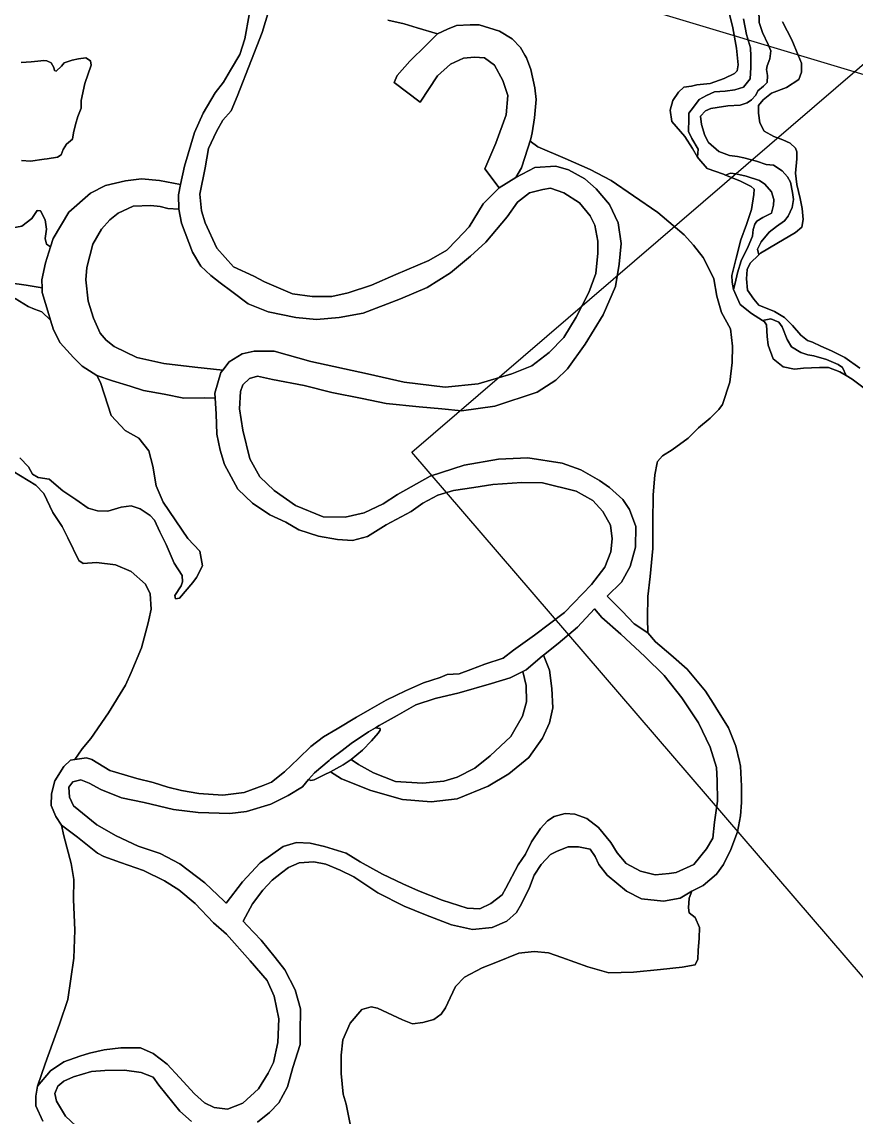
# Model space of a CAD drawing. Header units: inches. Extents: x 288635 to 1232953, y 676945 to 1655780.
# Drawn here: x 380027 to 402985, y 846013 to 876152 of the extents above; entities that cross this region are included whole.
import ezdxf

# ---------------------------------------------------------------- set-up
doc = ezdxf.new("R2010")
doc.units = ezdxf.units.IN
doc.header["$MEASUREMENT"] = 0
doc.layers.add('Images', color=7, linetype='Continuous')
picture_1 = doc.add_image_def('image13.jpg', size_in_pixel=(2536, 3725))
picture_2 = doc.add_image_def('image14.jpg', size_in_pixel=(2572, 3729))

msp = doc.modelspace()

# ---------------------------------------------------------------- linework, layer by layer
at = {"color": 1}
for points in [[(386821.3692, 876466.9602), (386643.5688, 875857.3589), (386348.9282, 875110.5975), (385947.6074, 874094.5954), (385785.0471, 873708.5147), (385561.5267, 873449.4341), (385383.7263, 873139.5535), (385160.2059, 872667.1126), (385068.7657, 872138.7915), (384921.4454, 871412.3501), (384972.2455, 870950.0691), (385073.8457, 870619.8685), (385393.8863, 869928.9871), (385851.0872, 869415.9061), (386409.8884, 869151.7455), (386704.5289, 868994.2652), (387476.6905, 868669.1446), (388015.1716, 868592.9444), (388553.6526, 868592.9444), (389010.8536, 868694.5446), (389650.9348, 868907.9051), (390321.4962, 869202.5456), (391230.818, 869583.5464), (391718.499, 869868.027), (391997.8995, 870157.5875), (392333.1802, 870513.1883), (392719.261, 871148.1895), (393166.3019, 871585.0704), (393623.5028, 871869.551), (394141.6638, 872148.9515), (394720.785, 872179.4316), (395066.2257, 872077.8314), (395523.4266, 871833.9909), (395833.3072, 871554.5903), (396199.0679, 871127.8695), (396432.7484, 870619.8685), (396519.1086, 870050.9073), (396468.3085, 869481.9462), (396361.6283, 868872.345), (396026.3476, 868095.1034), (395528.5066, 867287.3818), (395040.8256, 866606.6604), (394720.785, 866296.7798), (394207.7039, 865966.5792), (393044.3816, 865575.4184), (392129.9798, 865448.4181), (391581.3387, 865499.2182), (390961.5775, 865555.0983), (390052.2556, 865651.6185), (389391.8543, 865783.6988), (388558.7327, 865956.4191), (387791.6511, 866144.3795), (386928.0494, 866312.0199), (386511.4886, 866398.38), (386287.9681, 866342.4999), (386110.1678, 866164.6996), (386044.1276, 865981.8192), (386018.7276, 865504.2982), (386105.0877, 864915.0171), (386303.2081, 864127.6155), (386572.4487, 863629.7745), (386968.6895, 863258.9338), (387557.9707, 862842.3729), (388319.9722, 862532.4923), (388924.4934, 862522.3323), (389447.7344, 862639.1725), (389970.9755, 862888.093), (390362.1363, 863142.0935), (391266.3781, 863650.0945), (392196.0199, 863954.8951), (393140.9018, 864117.4555), (393948.6234, 864153.0155), (394893.5053, 864005.6952), (395411.6664, 863827.8949), (395919.6674, 863528.1743), (396199.0679, 863335.1339), (396569.9087, 863004.9332), (396752.789, 862730.6127), (396925.5094, 862268.3318), (396915.3494, 861699.3706), (396762.9491, 861165.9696), (396529.2686, 860734.1687), (396132.5969, 860351.4153), (396544.495, 859935.1609), (396874.6957, 859589.7202), (397249.493, 859342.4655), (397462.8534, 859093.545), (397889.5743, 858732.8642), (398336.6151, 858341.7034), (398839.5362, 857732.1022), (399047.8166, 857406.9816), (399124.2257, 857284.1812), (399474.5374, 856721.1802), (399677.7378, 856218.2592), (399771.8093, 855798.8575), (399799.6581, 855674.6981), (399835.2181, 855120.977), (399835.2181, 854673.9361), (399804.7381, 854308.1754), (399718.3779, 853866.2145), (399535.4975, 853373.4535), (399337.3771, 852967.0527), (399139.2568, 852697.8122), (398773.496, 852387.9315), (398463.6154, 852230.4512), (398142.3699, 852037.6501), (397680.089, 851951.2899), (397080.6478, 852022.41), (396664.0869, 852230.6905), (396135.7659, 852672.6513), (395907.1654, 852962.2119), (395805.5652, 853185.7324), (395663.3249, 853383.8528), (395348.3643, 853454.9729), (395063.8837, 853449.8929), (394754.0031, 853333.0527), (394571.1227, 853236.5325), (394322.2022, 852967.2919), (394129.1619, 852667.5713), (393997.0816, 852332.2907), (393778.6411, 851880.1698), (393636.4009, 851641.4093), (393377.3203, 851402.6488), (392970.9195, 851229.9285), (392432.4385, 851174.0483), (391853.3173, 851306.1286), (391131.9559, 851580.4492), (390547.7547, 851819.2096), (389821.3132, 852184.9704), (389160.9119, 852621.8512), (388790.0712, 852809.8116), (388393.8304, 852977.452), (388063.6297, 853038.4121), (387657.2289, 853013.012), (387367.6683, 852886.0118), (387174.6279, 852733.6115), (386910.4674, 852535.4911), (386656.4669, 852261.1705), (386371.9863, 851885.2498), (386117.0618, 851406.5827), (386227.008, 851290.4298), (386613.0888, 850878.949), (386999.1695, 850401.428), (387263.3301, 850066.1474), (387547.8106, 849517.5063), (387690.0509, 848989.1852), (387684.9709, 848333.8639), (387684.9709, 848013.8233), (387486.8505, 847378.822), (387334.4502, 846850.5009), (387095.6897, 846408.5401), (386841.6892, 846139.2995), (386511.4886, 845870.059)], [(390099.3434, 876195.6108), (390546.3843, 876094.0106), (390901.985, 875992.4104), (391460.7861, 875824.7701), (391153.7316, 875514.0187), (390706.6907, 875066.9779), (390351.09, 874675.8171), (390274.8898, 874482.7767), (390986.0913, 873944.2956), (391468.6922, 874670.7371), (391819.2129, 874990.7777), (392179.8936, 875153.338), (392479.6142, 875183.8181), (392753.9348, 875163.498), (393033.3354, 874965.3777), (393267.0158, 874538.6568), (393399.0961, 874127.176), (393358.456, 873593.7749), (393073.9754, 872811.4533), (392769.1748, 872110.4119), (393166.3019, 871585.0704), (392719.261, 871148.1895), (392333.1802, 870513.1883), (391997.8995, 870157.5875), (391718.499, 869868.027), (391230.818, 869583.5464), (390321.4962, 869202.5456), (389650.9348, 868907.9051), (389010.8536, 868694.5446), (388553.6526, 868592.9444), (388015.1716, 868592.9444), (387476.6905, 868669.1446), (386704.5289, 868994.2652), (386409.8884, 869151.7455), (385851.0872, 869415.9061), (385393.8863, 869928.9871), (385073.8457, 870619.8685), (384972.2455, 870950.0691), (384921.4454, 871412.3501), (385068.7657, 872138.7915), (385160.2059, 872667.1126), (385383.7263, 873139.5535), (385561.5267, 873449.4341), (385785.0471, 873708.5147), (385947.6074, 874094.5954), (386348.9282, 875110.5975), (386643.5688, 875857.3589), (386821.3692, 876466.9602)], [(399461.8021, 876515.6515), (399588.8024, 875992.4104), (399695.4826, 875428.5293), (399736.1227, 874966.2484), (399710.7226, 874808.7681), (399634.5225, 874732.5679), (399355.1219, 874595.4076), (398969.0411, 874458.2473), (398598.2004, 874422.6873), (398455.9601, 874387.1272), (398247.6797, 874351.5671), (398100.3594, 874214.4069), (397937.7991, 873990.8864), (397871.7589, 873721.6459), (397912.399, 873411.7653), (398029.2393, 873269.525), (398273.0797, 872995.2044), (398481.3602, 872665.0038), (398622.306, 872432.8577), (398654.0805, 872380.5232), (398887.761, 872116.3627), (399334.8019, 871958.8824), (399386.9546, 871937.5472), (399781.8428, 871776.002), (400101.8834, 871618.5217), (400183.1636, 871547.4015), (400173.0035, 871405.1612), (400106.9634, 870988.6004), (399964.7231, 870577.1196), (399817.4028, 870150.3987), (399680.2426, 869652.5577), (399563.4023, 869169.9568), (399574.3385, 868986.4414), (399609.8985, 868788.321), (399797.8589, 868371.7602), (400102.6595, 868127.9197), (400407.222, 867934.8871), (400463.3402, 867899.3192), (400519.2203, 867812.9591), (400534.4604, 867497.9984), (400564.9404, 867254.1579), (400702.1007, 866878.2372), (400981.5013, 866659.7968), (401286.3019, 866598.8366), (401535.2224, 866619.1567), (401982.2633, 866644.5567), (402221.0237, 866639.4767), (402541.0644, 866522.6365), (402715.0324, 866419.8373), (402876.3451, 866324.5161), (403242.1058, 866045.1155)], [(399883.2745, 876238.8318), (399969.6347, 875807.031), (400076.3149, 875441.2703), (400091.555, 875207.5898), (400086.4749, 874897.7092), (400071.2349, 874587.8285), (399887.5079, 874359.4398), (399648.7474, 874278.1596), (399384.5869, 874247.6795), (399089.9463, 874227.3595), (398871.5058, 874130.8393), (398668.3054, 874013.9991), (398505.7451, 873805.7186), (398383.8249, 873638.0783), (398383.8249, 873480.598), (398368.5848, 873135.1573), (398465.105, 872947.1969), (398642.9054, 872647.4763), (398642.9054, 872647.4763), (398622.306, 872432.8577), (398481.3602, 872665.0038), (398273.0797, 872995.2044), (398029.2393, 873269.525), (397912.399, 873411.7653), (397871.7589, 873721.6459), (397937.7991, 873990.8864), (398100.3594, 874214.4069), (398247.6797, 874351.5671), (398455.9601, 874387.1272), (398598.2004, 874422.6873), (398969.0411, 874458.2473), (399355.1219, 874595.4076), (399634.5225, 874732.5679), (399710.7226, 874808.7681), (399736.1227, 874966.2484), (399695.4826, 875428.5293), (399588.8024, 875992.4104), (399461.8021, 876515.6515)], [(400961.5894, 876154.4494), (401220.8816, 875662.3234), (401390.2153, 875233.6975), (401485.4655, 875016.7388), (401485.4655, 874768.0299), (401411.382, 874566.9462), (401067.423, 874344.6958), (400659.9638, 874185.9454), (400427.13, 874006.0284), (400294.8381, 873847.2781), (400300.1298, 873635.611), (400337.1715, 873376.3188), (400458.8801, 873148.7767), (400718.1723, 872995.3181), (400972.1728, 872905.3595), (401167.9648, 872810.1093), (401316.1318, 872677.8174), (401358.4652, 872571.9839), (401353.1735, 872381.4835), (401316.1318, 871989.8994), (401358.4652, 871677.6904), (401442.7087, 871289.7046), (401498.5888, 871015.3841), (401523.9889, 870710.5835), (401488.4288, 870502.3031), (401315.7085, 870354.9828), (400807.7074, 870055.2622), (400355.5865, 869791.1016), (400307.0324, 869744.2815), (400273.5887, 869899.1908), (400370.1088, 870097.3112), (400588.5493, 870366.5518), (400791.7497, 870524.0321), (401010.1901, 870681.5124), (401111.7903, 870803.4326), (401228.6306, 871047.2731), (401264.1906, 871265.7136), (401233.7106, 871453.6739), (401182.9105, 871738.1545), (401096.5503, 871885.4748), (400954.31, 872053.1151), (400710.4695, 872205.5154), (400512.3491, 872230.9155), (400243.1086, 872317.2757), (399897.6679, 872413.7959), (399719.8675, 872444.2759), (399501.4271, 872474.756), (399206.7865, 872586.5162), (398927.386, 872835.4367), (398825.7858, 873023.3971), (398729.2656, 873328.1977), (398703.8655, 873561.8782), (398835.9458, 873704.1184), (398983.2661, 873770.1586), (399161.0664, 873795.5586), (399450.627, 873846.3587), (399790.9877, 873856.5188), (399984.0281, 873927.6389), (400111.0283, 874008.9191), (400227.8686, 874135.9193), (400283.7487, 874257.8396), (400441.229, 874379.7598), (400533.5158, 874481.1483), (400548.7559, 874679.2687), (400518.2758, 874841.8291), (400533.5158, 874943.4293), (400609.716, 875136.4696), (400640.1961, 875354.9101), (400569.0759, 875527.6304), (400411.5956, 875857.8311), (400320.1554, 876132.1516), (400309.9954, 876492.8324)], [(386277.8081, 876350.1199), (386166.0479, 875684.6386), (386023.8076, 875257.9178), (385769.8071, 874826.1169), (385571.6867, 874495.9162), (385343.0862, 874201.2756), (385012.8856, 873637.3945), (384774.1251, 873109.0735), (384499.8045, 872184.5116), (384394.9126, 871673.1637), (383815.2522, 871784.9043), (383317.4112, 871830.6244), (382875.4504, 871774.7443), (382326.8093, 871652.824), (381915.3284, 871434.3836), (381320.9672, 870916.2225), (380884.0864, 870194.8611), (380812.5399, 869964.5164), (380705.3234, 870030.7232), (380669.7633, 870188.2035), (380705.3234, 870452.364), (380669.7633, 870701.2845), (380537.683, 870950.205), (380451.3228, 870960.365), (380298.9225, 870741.9246), (380029.682, 870528.5641), (379689.3213, 870467.604)], [(380603.4367, 845905.619), (380410.3964, 846322.1799), (380410.3964, 846591.4204), (380456.1164, 846860.661), (380816.7972, 847282.3018), (381182.5579, 847531.2223), (381619.4388, 847693.7826), (381888.6793, 847769.9828), (382295.0801, 847861.423), (382752.281, 847922.3831), (383290.7621, 847917.3031), (383636.2028, 847759.8228), (384027.3636, 847470.2622), (384362.6443, 847104.5014), (384774.1251, 846652.3805), (385053.5256, 846403.46), (385322.7662, 846276.4598), (385683.4469, 846235.8197), (386110.1678, 846398.38), (386541.9686, 846794.6208), (386801.0491, 847221.3417), (386953.4494, 847515.9823), (387075.3697, 848064.6234), (387095.6897, 848714.8647), (386968.6895, 849339.7059), (386780.7291, 849776.5868), (386308.2882, 850309.9879), (385658.0469, 851046.5893), (385302.4461, 851356.4699), (384794.4451, 851894.951), (384347.4042, 852265.7918), (383951.1634, 852514.7123), (383372.0423, 852799.1928), (382742.121, 853022.7133), (382284.9201, 853180.1936), (382112.1998, 853276.7138), (381553.3986, 853713.5947), (381116.5178, 854048.8753), (380959.0375, 854282.5558), (380837.1172, 854587.3564), (380842.1972, 854907.397), (380933.6374, 855262.9978), (381177.4779, 855659.2386), (381365.4383, 855837.0389), (381482.4614, 855853.18), (381807.3991, 855897.999), (381954.7194, 855852.2789), (382447.4804, 855552.5583), (382848.8012, 855435.7181), (383189.1619, 855334.1179), (383636.2028, 855222.3577), (384047.6836, 855095.3574), (384423.6044, 855003.9172), (384896.0453, 854917.5571), (385556.4466, 854871.837), (386140.6478, 854948.0371), (386668.9689, 855135.9975), (386897.5693, 855227.4377), (387253.17, 855516.9983), (387639.2508, 855882.759), (387974.5315, 856207.8797), (388325.0522, 856482.2002), (388706.0529, 856695.5606), (389239.454, 857015.6013), (389605.2147, 857228.9617), (390052.2556, 857488.0422), (390580.5767, 857742.0427), (391078.4177, 857965.5632), (391540.6986, 858107.8034), (391728.659, 858189.0836), (392058.8597, 858214.4837), (392383.9803, 858326.2439), (392764.9811, 858473.5642), (393272.9821, 858646.2845), (393552.3826, 858864.725), (394131.5038, 859276.2058), (394964.6255, 859901.047), (395706.3069, 860668.1286), (396066.9877, 861150.7295), (396239.708, 861567.2904), (396270.1881, 861927.9711), (396229.548, 862298.8118), (396016.1876, 862674.7326), (395741.867, 862984.6132), (395284.6661, 863238.6137), (394355.0242, 863467.2142), (393786.0631, 863477.3742), (392988.5015, 863421.4941), (392465.2605, 863340.2139), (391906.4593, 863258.9338), (391474.6585, 863126.8535), (391063.1777, 862903.333), (390738.057, 862674.7326), (390052.2556, 862308.9719), (389534.0946, 861988.9312), (389127.6938, 861877.171), (388716.213, 861907.651), (388192.9719, 861999.0912), (387644.3308, 862171.8116), (387288.7301, 862385.172), (386851.8492, 862588.3724), (386374.3283, 862908.4131), (385967.9275, 863289.4138), (385607.2467, 863975.2152), (385485.3265, 864366.376), (385388.8063, 864808.3369), (385373.5663, 865362.058), (385342.3003, 865799.7812), (385332.9262, 865931.0191), (385505.6465, 866499.9802), (385557.4678, 866566.7721), (385734.247, 866794.6208), (386084.7677, 867013.0613), (386420.0484, 867094.3414), (386968.6895, 867089.2614), (387974.5315, 866809.8609), (389534.0946, 866464.4202), (390550.0966, 866235.8197), (391672.7789, 866103.7394), (392582.1007, 866190.0996), (393511.7426, 866464.4202), (394065.4637, 866687.9406), (394537.9046, 867053.7013), (394939.2254, 867465.1822), (395279.5861, 868029.0633), (395630.1068, 868704.7046), (395818.0672, 869227.9457), (395873.9473, 869791.8268), (395879.0273, 870116.9475), (395792.6671, 870558.9084), (395665.6669, 870812.9089), (395371.0263, 871168.5096), (394939.2254, 871447.9101), (394578.5447, 871574.9104), (394360.1043, 871539.3503), (393994.3435, 871447.9101), (393664.1429, 871188.8296), (393384.7423, 870787.5088), (392795.4611, 870086.4674), (392373.8203, 869705.4666), (391825.1792, 869243.1857), (391185.0979, 868846.9449), (390448.4964, 868531.9843), (389422.3344, 868135.7435), (388761.9331, 868018.9033), (388137.0918, 867963.0232), (387563.0507, 868013.8233), (386801.0491, 868171.3036), (386252.408, 868389.744), (385805.3671, 868735.1847), (385480.2465, 868973.9452), (385226.246, 869172.0656), (384951.9254, 869431.1461), (384718.245, 869812.1469), (384418.5244, 870609.7085), (384342.3242, 871000.8692), (384337.2442, 871392.03), (384394.9126, 871673.1637), (384499.8045, 872184.5116), (384774.1251, 873109.0735), (385012.8856, 873637.3945), (385343.0862, 874201.2756), (385571.6867, 874495.9162), (385769.8071, 874826.1169), (386023.8076, 875257.9178), (386166.0479, 875684.6386), (386277.8081, 876350.1199)], [(389081.4081, 845725.2654), (388949.3279, 846370.4267), (388868.0477, 846644.7472), (388817.2476, 847208.6284), (388817.2476, 847721.7094), (388857.8877, 848143.3502), (389061.0881, 848600.5511), (389381.1287, 848976.4719), (389635.1292, 849047.592), (389818.0096, 849006.9519), (390087.2501, 848885.0317), (390498.731, 848686.9113), (390778.1315, 848580.2311), (391057.5321, 848615.7912), (391362.3327, 848702.1513), (391565.5331, 848844.3916), (391687.4533, 849022.192), (391809.3736, 849291.4325), (391961.7739, 849606.3931), (392205.6144, 849865.4737), (392693.2954, 850124.5542), (393074.2961, 850266.7945), (393699.1374, 850520.795), (394120.7782, 850571.5951), (394522.099, 850536.035), (394887.8597, 850409.0348), (395599.0612, 850144.8742), (396183.2623, 849987.3939), (396858.9037, 849997.5539), (397600.5852, 850078.8341), (398194.9464, 850134.7142), (398560.7071, 850200.7543), (398626.1757, 850355.9275), (398641.4158, 850594.688), (398661.7358, 850940.1286), (398676.9758, 851234.7692), (398555.0556, 851504.0098), (398387.4152, 851636.09), (398372.1752, 851768.1703), (398387.4152, 852042.4909), (398463.6154, 852230.4512), (398773.496, 852387.9315), (399139.2568, 852697.8122), (399337.3771, 852967.0527), (399535.4975, 853373.4535), (399718.3779, 853866.2145), (399804.7381, 854308.1754), (399835.2181, 854673.9361), (399835.2181, 855120.977), (399799.6581, 855674.6981), (399771.8093, 855798.8575), (399677.7378, 856218.2592), (399474.5374, 856721.1802), (399124.2257, 857284.1812), (399047.8166, 857406.9816), (398839.5362, 857732.1022), (398336.6151, 858341.7034), (397889.5743, 858732.8642), (397462.8534, 859093.545), (397249.493, 859342.4655), (397244.413, 859753.9463), (397257.8538, 860335.1841), (397318.8139, 860888.9052), (397389.9341, 861655.9867), (397395.0141, 862392.5882), (397400.0941, 863124.1097), (397445.8142, 863687.9908), (397514.3395, 864021.4809), (397522.0143, 864058.8316), (397659.1746, 864211.2319), (397923.3352, 864378.8722), (398365.296, 864698.9128), (398649.7766, 864978.3134), (398964.7372, 865242.4739), (399203.4977, 865481.2344), (399310.1779, 865623.4747), (399508.2983, 866233.0759), (399574.3385, 866781.717), (399579.4185, 867228.7579), (399528.6184, 867706.2788), (399279.6979, 868153.3197), (399152.6976, 868600.3606), (399065.5613, 869078.5166), (398928.4011, 869362.9972), (398776.0007, 869667.7978), (398511.8402, 870008.1584), (398257.8397, 870287.559), (397953.0391, 870551.7195), (397526.3182, 870902.2402), (396860.8369, 871364.5212), (396246.1557, 871791.242), (395667.0345, 872085.8826), (394976.1531, 872390.6832), (394229.3917, 872715.8039), (394016.0312, 872873.2842), (394030.3361, 872930.5039), (394071.9113, 873096.8046), (394132.8715, 873513.3655), (394178.5916, 874016.2865), (394143.0315, 874336.3271), (394036.3513, 874844.3281), (393914.431, 875164.3688), (393871.1103, 875240.1801), (393751.8707, 875448.8493), (393518.1902, 875682.5298), (393172.7495, 875895.8902), (392608.8684, 876068.6106), (392365.0279, 876068.6106), (391989.1072, 876048.2905), (391740.1867, 875951.7703), (391460.7861, 875824.7701), (390901.985, 875992.4104), (390546.3843, 876094.0106), (390099.3434, 876195.6108)], [(403083.552, 866626.2553), (402677.1512, 866915.8159), (402306.3104, 867103.7763), (402011.6698, 867230.7765), (401788.1494, 867337.4567), (401650.9891, 867383.1768), (401468.1088, 867530.4971), (401234.4283, 867794.6577), (401150.3256, 867880.7162), (401015.9879, 868018.1781), (400736.5873, 868185.8184), (400309.8664, 868358.5388), (400167.6262, 868521.0991), (399999.9858, 868764.9396), (399964.4258, 869084.9802), (399984.7458, 869333.9007), (400071.106, 869516.7811), (400307.0324, 869744.2815), (400355.5865, 869791.1016), (400807.7074, 870055.2622), (401315.7085, 870354.9828), (401488.4288, 870502.3031), (401523.9889, 870710.5835), (401498.5888, 871015.3841), (401442.7087, 871289.7046), (401358.4652, 871677.6904), (401316.1318, 871989.8994), (401353.1735, 872381.4835), (401358.4652, 872571.9839), (401316.1318, 872677.8174), (401167.9648, 872810.1093), (400972.1728, 872905.3595), (400718.1723, 872995.3181), (400458.8801, 873148.7767), (400337.1715, 873376.3188), (400300.1298, 873635.611), (400294.8381, 873847.2781), (400427.13, 874006.0284), (400659.9638, 874185.9454), (401067.423, 874344.6958), (401411.382, 874566.9462), (401485.4655, 874768.0299), (401485.4655, 875016.7388), (401390.2153, 875233.6975), (401220.8816, 875662.3234), (400961.5894, 876154.4494)], [(380003.5299, 875031.0247), (380277.8504, 875051.3448), (380465.8108, 875066.5848), (380628.3711, 875086.9049), (380709.6513, 875076.7448), (380831.5715, 875020.8647), (380907.7717, 874893.8645), (380928.0917, 874817.6643), (380968.7318, 874792.2643), (381116.0521, 874934.5045), (381192.2523, 875025.9447), (381410.6927, 875097.0649), (381583.413, 875137.705), (381786.6134, 875163.105), (381913.6137, 875081.8248), (381933.9337, 874959.9046), (381761.2134, 874456.9836), (381659.6132, 873984.5426), (381654.5332, 873781.3422), (381568.173, 873552.7418), (381502.1329, 873329.2213), (381451.3328, 873095.5409), (381415.7727, 872927.9005), (381253.2124, 872785.6603), (381166.8522, 872643.42), (381105.8921, 872491.0197), (381004.2919, 872424.9795), (380724.8913, 872384.3394), (380642.7943, 872372.6113), (380262.6104, 872318.2993), (380013.6899, 872333.5393)], [(380013.6899, 872333.5393), (380262.6104, 872318.2993), (380642.7943, 872372.6113), (380724.8913, 872384.3394), (381004.2919, 872424.9795), (381105.8921, 872491.0197), (381166.8522, 872643.42), (381253.2124, 872785.6603), (381415.7727, 872927.9005), (381451.3328, 873095.5409), (381502.1329, 873329.2213), (381568.173, 873552.7418), (381654.5332, 873781.3422), (381659.6132, 873984.5426), (381761.2134, 874456.9836), (381933.9337, 874959.9046), (381913.6137, 875081.8248), (381786.6134, 875163.105), (381583.413, 875137.705), (381410.6927, 875097.0649), (381192.2523, 875025.9447), (381116.0521, 874934.5045), (380968.7318, 874792.2643), (380928.0917, 874817.6643), (380907.7717, 874893.8645), (380831.5715, 875020.8647), (380709.6513, 875076.7448), (380628.3711, 875086.9049), (380465.8108, 875066.5848), (380277.8504, 875051.3448), (380003.5299, 875031.0247)], [(379689.3213, 870467.604), (380029.682, 870528.5641), (380298.9225, 870741.9246), (380451.3228, 870960.365), (380537.683, 870950.205), (380669.7633, 870701.2845), (380669.7633, 870701.2845), (380705.3234, 870452.364), (380669.7633, 870188.2035), (380705.3234, 870030.7232), (380812.5399, 869964.5164), (380675.806, 869524.2998), (380579.2858, 869051.8588), (380582.4725, 868831.9745), (380141.4422, 868908.0409), (379689.3213, 868974.081)], [(379689.3213, 868974.081), (380141.4422, 868908.0409), (380582.4725, 868831.9745), (380584.3658, 868701.3381), (380767.2461, 868096.8169), (380815.2021, 867939.5214), (380571.7614, 868174.1911), (380373.641, 868250.3913), (380200.9207, 868321.5114), (379840.24, 868539.9518)], [(379840.24, 868539.9518), (380200.9207, 868321.5114), (380373.641, 868250.3913), (380571.7614, 868174.1911), (380815.2021, 867939.5214), (380894.2464, 867680.2561), (381077.1268, 867319.5754), (381447.9675, 866918.2545), (381681.648, 866674.4141), (382088.0488, 866420.4136), (382192.2847, 866228.5472), (382304.0449, 865888.1865), (382486.9252, 865319.2254), (382873.006, 864907.7446), (383243.8468, 864694.3841), (383518.1673, 864348.9435), (383629.9275, 863922.2226), (383721.3677, 863388.8215), (383919.4881, 862931.6206), (384590.0495, 861935.9386), (384925.3301, 861590.4979), (385001.5303, 861179.0171), (384833.8899, 860858.9765), (384727.2097, 860721.8162), (384361.449, 860290.0153), (384254.7688, 860274.7753), (384234.4487, 860366.2155), (384407.1691, 860630.376), (384447.8092, 860742.1362), (384437.6492, 860914.8566), (384214.1287, 861260.2973), (383995.6883, 861773.3783), (383822.9679, 862118.819), (383680.7276, 862438.8596), (383558.8074, 862570.9399), (383284.4868, 862753.8203), (383030.4863, 862835.1004), (382761.2458, 862799.5404), (382390.4051, 862687.7801), (382105.9245, 862697.9402), (381846.844, 862774.1403), (381511.5633, 863012.9008), (381155.9626, 863251.6613), (380780.0418, 863571.7019), (380475.2412, 863612.342), (380322.8409, 863708.8622), (380211.0807, 863906.9826), (379972.3202, 864150.8231)], [(379972.3202, 864150.8231), (380211.0807, 863906.9826), (380322.8409, 863708.8622), (380475.2412, 863612.342), (380780.0418, 863571.7019), (381155.9626, 863251.6613), (381511.5633, 863012.9008), (381846.844, 862774.1403), (382105.9245, 862697.9402), (382390.4051, 862687.7801), (382761.2458, 862799.5404), (383030.4863, 862835.1004), (383284.4868, 862753.8203), (383558.8074, 862570.9399), (383680.7276, 862438.8596), (383822.9679, 862118.819), (383995.6883, 861773.3783), (384214.1287, 861260.2973), (384437.6492, 860914.8566), (384447.8092, 860742.1362), (384407.1691, 860630.376), (384234.4487, 860366.2155), (384254.7688, 860274.7753), (384361.449, 860290.0153), (384727.2097, 860721.8162), (384833.8899, 860858.9765), (385001.5303, 861179.0171), (384925.3301, 861590.4979), (384590.0495, 861935.9386), (383919.4881, 862931.6206), (383721.3677, 863388.8215), (383629.9275, 863922.2226), (383518.1673, 864348.9435), (383243.8468, 864694.3841), (382873.006, 864907.7446), (382486.9252, 865319.2254), (382304.0449, 865888.1865), (382192.2847, 866228.5472), (382088.0488, 866420.4136), (382524.9297, 866273.0933), (383002.4506, 866125.773), (383378.3714, 866003.8527), (383942.2525, 865907.3325), (384485.8136, 865800.6523), (385044.6147, 865805.7323), (385342.3003, 865799.7812), (385373.5663, 865362.058), (385388.8063, 864808.3369), (385485.3265, 864366.376), (385607.2467, 863975.2152), (385967.9275, 863289.4138), (386374.3283, 862908.4131), (386851.8492, 862588.3724), (387288.7301, 862385.172), (387644.3308, 862171.8116), (388192.9719, 861999.0912), (388716.213, 861907.651), (389127.6938, 861877.171), (389534.0946, 861988.9312), (390052.2556, 862308.9719), (390738.057, 862674.7326), (391063.1777, 862903.333), (391474.6585, 863126.8535), (391906.4593, 863258.9338), (392465.2605, 863340.2139), (392988.5015, 863421.4941), (393786.0631, 863477.3742), (394355.0242, 863467.2142), (395284.6661, 863238.6137), (395741.867, 862984.6132), (396016.1876, 862674.7326), (396229.548, 862298.8118), (396270.1881, 861927.9711), (396239.708, 861567.2904), (396066.9877, 861150.7295), (395706.3069, 860668.1286), (394964.6255, 859901.047), (394131.5038, 859276.2058), (393552.3826, 858864.725), (393272.9821, 858646.2845), (392764.9811, 858473.5642), (392383.9803, 858326.2439), (392058.8597, 858214.4837), (391728.659, 858189.0836), (391540.6986, 858107.8034), (391078.4177, 857965.5632), (390580.5767, 857742.0427), (390052.2556, 857488.0422), (389605.2147, 857228.9617), (389239.454, 857015.6013), (388706.0529, 856695.5606), (388325.0522, 856482.2002), (387974.5315, 856207.8797), (387639.2508, 855882.759), (387253.17, 855516.9983), (386897.5693, 855227.4377), (386668.9689, 855135.9975), (386140.6478, 854948.0371), (385556.4466, 854871.837), (384896.0453, 854917.5571), (384423.6044, 855003.9172), (384047.6836, 855095.3574), (383636.2028, 855222.3577), (383189.1619, 855334.1179), (382848.8012, 855435.7181), (382447.4804, 855552.5583), (381954.7194, 855852.2789), (381807.3991, 855897.999), (381482.4614, 855853.18), (381684.229, 856144.2385), (381920.5553, 856432.9524), (382413.3163, 857133.9938), (382880.6772, 857901.0753), (383038.1575, 858246.516), (383322.6381, 858927.2374), (383505.5185, 859613.0387), (383522.7303, 859693.7193), (383586.7986, 859994.0395), (383561.3986, 860410.6003), (383429.3183, 860674.7609), (383033.0775, 861030.3616), (382601.2767, 861213.2419), (382078.0356, 861274.2021), (381712.2749, 861248.802), (381595.4347, 861330.0822), (381295.7141, 861949.8434), (381138.2337, 862269.8841), (380874.0732, 862650.8848), (380630.2327, 863174.1259), (380406.7123, 863402.7263), (379781.871, 863788.8071)], [(379781.871, 863788.8071), (380406.7123, 863402.7263), (380630.2327, 863174.1259), (380874.0732, 862650.8848), (381138.2337, 862269.8841), (381295.7141, 861949.8434), (381595.4347, 861330.0822), (381712.2749, 861248.802), (382078.0356, 861274.2021), (382601.2767, 861213.2419), (383033.0775, 861030.3616), (383429.3183, 860674.7609), (383561.3986, 860410.6003), (383586.7986, 859994.0395), (383522.7303, 859693.7193), (383505.5185, 859613.0387), (383322.6381, 858927.2374), (383038.1575, 858246.516), (382880.6772, 857901.0753), (382413.3163, 857133.9938), (381920.5553, 856432.9524), (381684.229, 856144.2385), (381482.4614, 855853.18), (381365.4383, 855837.0389), (381177.4779, 855659.2386), (380933.6374, 855262.9978), (380842.1972, 854907.397), (380837.1172, 854587.3564), (380959.0375, 854282.5558), (381116.5178, 854048.8753), (381181.308, 853756.6337), (381384.5084, 852994.6322), (381455.6285, 852552.6713), (381450.5485, 851998.9502), (381481.0286, 851155.6685), (381455.6285, 850383.5069), (381293.0682, 849250.6647), (381064.4678, 848575.0233), (380869.734, 848037.3889), (380666.5336, 847483.6678), (380456.1164, 846860.661), (380410.3964, 846591.4204), (380410.3964, 846322.1799), (380603.4367, 845905.619)], [(386511.4886, 845870.059), (386841.6892, 846139.2995), (387095.6897, 846408.5401), (387334.4502, 846850.5009), (387486.8505, 847378.822), (387684.9709, 848013.8233), (387684.9709, 848333.8639), (387690.0509, 848989.1852), (387547.8106, 849517.5063), (387263.3301, 850066.1474), (386999.1695, 850401.428), (386613.0888, 850878.949), (386227.008, 851290.4298), (386117.0618, 851406.5827), (386371.9863, 851885.2498), (386656.4669, 852261.1705), (386910.4674, 852535.4911), (387174.6279, 852733.6115), (387367.6683, 852886.0118), (387657.2289, 853013.012), (388063.6297, 853038.4121), (388393.8304, 852977.452), (388790.0712, 852809.8116), (389160.9119, 852621.8512), (389821.3132, 852184.9704), (390547.7547, 851819.2096), (391131.9559, 851580.4492), (391853.3173, 851306.1286), (392432.4385, 851174.0483), (392970.9195, 851229.9285), (393377.3203, 851402.6488), (393636.4009, 851641.4093), (393778.6411, 851880.1698), (393997.0816, 852332.2907), (394129.1619, 852667.5713), (394322.2022, 852967.2919), (394571.1227, 853236.5325), (394754.0031, 853333.0527), (395063.8837, 853449.8929), (395348.3643, 853454.9729), (395663.3249, 853383.8528), (395805.5652, 853185.7324), (395907.1654, 852962.2119), (396135.7659, 852672.6513), (396664.0869, 852230.6905), (397080.6478, 852022.41), (397080.6478, 852022.41), (397680.089, 851951.2899), (398142.3699, 852037.6501), (398463.6154, 852230.4512), (398387.4152, 852042.4909), (398372.1752, 851768.1703), (398387.4152, 851636.09), (398555.0556, 851504.0098), (398676.9758, 851234.7692), (398661.7358, 850940.1286), (398641.4158, 850594.688), (398626.1757, 850355.9275), (398560.7071, 850200.7543), (398194.9464, 850134.7142), (397600.5852, 850078.8341), (396858.9037, 849997.5539), (396183.2623, 849987.3939), (395599.0612, 850144.8742), (394887.8597, 850409.0348), (394522.099, 850536.035), (394120.7782, 850571.5951), (393699.1374, 850520.795), (393074.2961, 850266.7945), (392693.2954, 850124.5542), (392205.6144, 849865.4737), (391961.7739, 849606.3931), (391809.3736, 849291.4325), (391687.4533, 849022.192), (391565.5331, 848844.3916), (391362.3327, 848702.1513), (391057.5321, 848615.7912), (390778.1315, 848580.2311), (390498.731, 848686.9113), (390087.2501, 848885.0317), (389818.0096, 849006.9519), (389635.1292, 849047.592), (389381.1287, 848976.4719), (389061.0881, 848600.5511), (388857.8877, 848143.3502), (388817.2476, 847721.7094), (388817.2476, 847208.6284), (388868.0477, 846644.7472), (388949.3279, 846370.4267), (389081.4081, 845725.2654)], [(384697.9249, 845895.459), (384372.8043, 846179.9396), (383991.8035, 846652.3805), (383793.6831, 846896.221), (383641.2828, 847109.5815), (383306.0021, 847241.6617), (382848.8012, 847307.7018), (382310.3202, 847292.4618), (381939.4794, 847272.1418), (381451.7984, 847124.8215), (381177.4779, 847002.9012), (381019.9976, 846860.661), (380933.6374, 846662.5406), (380979.3575, 846449.1801), (381228.278, 846037.6993), (381654.9988, 845631.2985)], [(381654.9988, 845631.2985), (381228.278, 846037.6993), (380979.3575, 846449.1801), (380933.6374, 846662.5406), (381019.9976, 846860.661), (381177.4779, 847002.9012), (381451.7984, 847124.8215), (381939.4794, 847272.1418), (382310.3202, 847292.4618), (382848.8012, 847307.7018), (383306.0021, 847241.6617), (383641.2828, 847109.5815), (383793.6831, 846896.221), (383991.8035, 846652.3805), (384372.8043, 846179.9396), (384697.9249, 845895.459)]]:
    msp.add_lwpolyline(points, dxfattribs=at)
at = {"color": 1, "ltscale": 3}
for points in [[(400309.9954, 876492.8324), (400320.1554, 876132.1516), (400411.5956, 875857.8311), (400569.0759, 875527.6304), (400640.1961, 875354.9101), (400609.716, 875136.4696), (400533.5158, 874943.4293), (400518.2758, 874841.8291), (400548.7559, 874679.2687), (400533.5158, 874481.1483), (400441.229, 874379.7598), (400283.7487, 874257.8396), (400227.8686, 874135.9193), (400111.0283, 874008.9191), (399984.0281, 873927.6389), (399790.9877, 873856.5188), (399450.627, 873846.3587), (399161.0664, 873795.5586), (398983.2661, 873770.1586), (398835.9458, 873704.1184), (398703.8655, 873561.8782), (398729.2656, 873328.1977), (398825.7858, 873023.3971), (398927.386, 872835.4367), (399206.7865, 872586.5162), (399501.4271, 872474.756), (399719.8675, 872444.2759), (399897.6679, 872413.7959), (400243.1086, 872317.2757), (400512.3491, 872230.9155), (400710.4695, 872205.5154), (400954.31, 872053.1151), (401096.5503, 871885.4748), (401182.9105, 871738.1545), (401233.7106, 871453.6739), (401264.1906, 871265.7136), (401228.6306, 871047.2731), (401111.7903, 870803.4326), (401010.1901, 870681.5124), (400791.7497, 870524.0321), (400588.5493, 870366.5518), (400370.1088, 870097.3112), (400273.5887, 869899.1908), (400307.0324, 869744.2815), (400071.106, 869516.7811), (399984.7458, 869333.9007), (399964.4258, 869084.9802), (399999.9858, 868764.9396), (400167.6262, 868521.0991), (400309.8664, 868358.5388), (400736.5873, 868185.8184), (401015.9879, 868018.1781), (401150.3256, 867880.7162), (401234.4283, 867794.6577), (401468.1088, 867530.4971), (401650.9891, 867383.1768), (401788.1494, 867337.4567), (402011.6698, 867230.7765), (402306.3104, 867103.7763), (402677.1512, 866915.8159), (403083.552, 866626.2553)], [(403242.1058, 866045.1155), (402876.3451, 866324.5161), (402715.0324, 866419.8373), (402610.3933, 866637.8243), (402493.5531, 866724.1845), (402168.4324, 866861.3448), (401817.9117, 866962.945), (401655.3514, 866993.425), (401462.311, 867054.3851), (401203.2305, 867211.8655), (401086.3903, 867415.0659), (400954.31, 867760.5066), (400857.7898, 867892.5868), (400639.3494, 867978.947), (400407.222, 867934.8871), (400102.6595, 868127.9197), (399797.8589, 868371.7602), (399609.8985, 868788.321), (399658.9074, 868964.469), (399719.8675, 869248.9495), (399821.4677, 869574.0702), (400014.5081, 869970.311), (400136.4284, 870259.8716), (400151.6684, 870442.7519), (400197.3885, 870590.0722), (400253.2686, 870666.2724), (400420.9089, 870767.8726), (400654.5894, 870889.7928), (400710.4695, 871108.2333), (400720.6295, 871260.6336), (400659.6694, 871473.994), (400471.709, 871687.3544), (400324.3888, 871788.9546), (399958.628, 871905.7948), (399679.2275, 871971.835), (399526.8272, 871992.155), (399386.9546, 871937.5472), (399334.8019, 871958.8824), (398887.761, 872116.3627), (398654.0805, 872380.5232), (398622.306, 872432.8577), (398642.9054, 872647.4763), (398465.105, 872947.1969), (398368.5848, 873135.1573), (398383.8249, 873480.598), (398383.8249, 873638.0783), (398505.7451, 873805.7186), (398668.3054, 874013.9991), (398871.5058, 874130.8393), (399089.9463, 874227.3595), (399384.5869, 874247.6795), (399648.7474, 874278.1596), (399887.5079, 874359.4398), (400071.2349, 874587.8285), (400086.4749, 874897.7092), (400091.555, 875207.5898), (400076.3149, 875441.2703), (399969.6347, 875807.031), (399883.2745, 876238.8318)]]:
    msp.add_lwpolyline(points, dxfattribs=at)
at = {"color": 1}
for points in [[(393871.1103, 875240.1801), (393914.431, 875164.3688), (394036.3513, 874844.3281), (394143.0315, 874336.3271), (394178.5916, 874016.2865), (394132.8715, 873513.3655), (394071.9113, 873096.8046), (394030.3361, 872930.5039), (393775.0168, 872135.812), (393623.5028, 871869.551), (393166.3019, 871585.0704), (392769.1748, 872110.4119), (393073.9754, 872811.4533), (393358.456, 873593.7749), (393399.0961, 874127.176), (393267.0158, 874538.6568), (393033.3354, 874965.3777), (392753.9348, 875163.498), (392479.6142, 875183.8181), (392179.8936, 875153.338), (391819.2129, 874990.7777), (391468.6922, 874670.7371), (390986.0913, 873944.2956), (390274.8898, 874482.7767), (390351.09, 874675.8171), (390706.6907, 875066.9779), (391153.7316, 875514.0187), (391460.7861, 875824.7701), (391740.1867, 875951.7703), (391989.1072, 876048.2905), (392365.0279, 876068.6106), (392608.8684, 876068.6106), (393172.7495, 875895.8902), (393518.1902, 875682.5298), (393751.8707, 875448.8493), (393871.1103, 875240.1801)], [(394976.1531, 872390.6832), (395667.0345, 872085.8826), (396246.1557, 871791.242), (396860.8369, 871364.5212), (397526.3182, 870902.2402), (397953.0391, 870551.7195), (398257.8397, 870287.559), (398511.8402, 870008.1584), (398776.0007, 869667.7978), (398928.4011, 869362.9972), (399065.5613, 869078.5166), (399152.6976, 868600.3606), (399279.6979, 868153.3197), (399528.6184, 867706.2788), (399579.4185, 867228.7579), (399574.3385, 866781.717), (399508.2983, 866233.0759), (399310.1779, 865623.4747), (399203.4977, 865481.2344), (398964.7372, 865242.4739), (398649.7766, 864978.3134), (398365.296, 864698.9128), (397923.3352, 864378.8722), (397659.1746, 864211.2319), (397522.0143, 864058.8316), (397514.3395, 864021.4809), (397445.8142, 863687.9908), (397400.0941, 863124.1097), (397395.0141, 862392.5882), (397389.9341, 861655.9867), (397318.8139, 860888.9052), (397257.8538, 860335.1841), (397244.413, 859753.9463), (397249.493, 859342.4655), (396874.6957, 859589.7202), (396544.495, 859935.1609), (396132.5969, 860351.4153), (396529.2686, 860734.1687), (396762.9491, 861165.9696), (396915.3494, 861699.3706), (396925.5094, 862268.3318), (396752.789, 862730.6127), (396569.9087, 863004.9332), (396199.0679, 863335.1339), (395919.6674, 863528.1743), (395411.6664, 863827.8949), (394893.5053, 864005.6952), (393948.6234, 864153.0155), (393140.9018, 864117.4555), (392196.0199, 863954.8951), (391266.3781, 863650.0945), (390362.1363, 863142.0935), (389970.9755, 862888.093), (389447.7344, 862639.1725), (388924.4934, 862522.3323), (388319.9722, 862532.4923), (387557.9707, 862842.3729), (386968.6895, 863258.9338), (386572.4487, 863629.7745), (386303.2081, 864127.6155), (386105.0877, 864915.0171), (386018.7276, 865504.2982), (386044.1276, 865981.8192), (386110.1678, 866164.6996), (386287.9681, 866342.4999), (386511.4886, 866398.38), (386928.0494, 866312.0199), (387791.6511, 866144.3795), (388558.7327, 865956.4191), (389391.8543, 865783.6988), (390052.2556, 865651.6185), (390961.5775, 865555.0983), (391581.3387, 865499.2182), (392129.9798, 865448.4181), (393044.3816, 865575.4184), (394207.7039, 865966.5792), (394720.785, 866296.7798), (395040.8256, 866606.6604), (395528.5066, 867287.3818), (396026.3476, 868095.1034), (396361.6283, 868872.345), (396468.3085, 869481.9462), (396519.1086, 870050.9073), (396432.7484, 870619.8685), (396199.0679, 871127.8695), (395833.3072, 871554.5903), (395523.4266, 871833.9909), (395066.2257, 872077.8314), (394720.785, 872179.4316), (394141.6638, 872148.9515), (393623.5028, 871869.551), (393775.0168, 872135.812), (394030.3361, 872930.5039), (394016.0312, 872873.2842), (394229.3917, 872715.8039), (394976.1531, 872390.6832)], [(399658.9074, 868964.469), (399609.8985, 868788.321), (399574.3385, 868986.4414), (399563.4023, 869169.9568), (399680.2426, 869652.5577), (399817.4028, 870150.3987), (399964.7231, 870577.1196), (400106.9634, 870988.6004), (400173.0035, 871405.1612), (400183.1636, 871547.4015), (400101.8834, 871618.5217), (399781.8428, 871776.002), (399386.9546, 871937.5472), (399526.8272, 871992.155), (399679.2275, 871971.835), (399958.628, 871905.7948), (400324.3888, 871788.9546), (400471.709, 871687.3544), (400659.6694, 871473.994), (400720.6295, 871260.6336), (400710.4695, 871108.2333), (400654.5894, 870889.7928), (400420.9089, 870767.8726), (400253.2686, 870666.2724), (400197.3885, 870590.0722), (400151.6684, 870442.7519), (400136.4284, 870259.8716), (400014.5081, 869970.311), (399821.4677, 869574.0702), (399719.8675, 869248.9495), (399658.9074, 868964.469)], [(384337.2442, 871392.03), (384342.3242, 871000.8692), (384043.8527, 871017.8227), (383830.4923, 871073.7029), (383571.4117, 871099.1029), (383093.8908, 871078.7829), (382677.33, 870890.8225), (382448.8511, 870701.8881), (382220.129, 870448.8616), (381976.2886, 870037.3808), (381818.8082, 869392.2195), (381783.2482, 869056.9388), (381854.3683, 868467.6576), (382001.6886, 868000.2967), (382184.569, 867583.7359), (382342.0493, 867395.7755), (382570.6497, 867217.9751), (383190.411, 866918.2545), (383932.0925, 866750.6142), (384785.5342, 866649.014), (385557.4678, 866566.7721), (385505.6465, 866499.9802), (385332.9262, 865931.0191), (385342.3003, 865799.7812), (385044.6147, 865805.7323), (384485.8136, 865800.6523), (383942.2525, 865907.3325), (383378.3714, 866003.8527), (383002.4506, 866125.773), (382524.9297, 866273.0933), (382088.0488, 866420.4136), (381681.648, 866674.4141), (381447.9675, 866918.2545), (381077.1268, 867319.5754), (380894.2464, 867680.2561), (380815.2021, 867939.5214), (380767.2461, 868096.8169), (380584.3658, 868701.3381), (380582.4725, 868831.9745), (380579.2858, 869051.8588), (380675.806, 869524.2998), (380812.5399, 869964.5164), (380884.0864, 870194.8611), (381320.9672, 870916.2225), (381915.3284, 871434.3836), (382326.8093, 871652.824), (382875.4504, 871774.7443), (383317.4112, 871830.6244), (383815.2522, 871784.9043), (384394.9126, 871673.1637), (384337.2442, 871392.03)], [(395279.5861, 868029.0633), (394939.2254, 867465.1822), (394537.9046, 867053.7013), (394065.4637, 866687.9406), (393511.7426, 866464.4202), (392582.1007, 866190.0996), (391672.7789, 866103.7394), (390550.0966, 866235.8197), (389534.0946, 866464.4202), (387974.5315, 866809.8609), (386968.6895, 867089.2614), (386420.0484, 867094.3414), (386084.7677, 867013.0613), (385734.247, 866794.6208), (385557.4678, 866566.7721), (384785.5342, 866649.014), (383932.0925, 866750.6142), (383190.411, 866918.2545), (382570.6497, 867217.9751), (382342.0493, 867395.7755), (382184.569, 867583.7359), (382001.6886, 868000.2967), (381854.3683, 868467.6576), (381783.2482, 869056.9388), (381818.8082, 869392.2195), (381976.2886, 870037.3808), (382220.129, 870448.8616), (382448.8511, 870701.8881), (382677.33, 870890.8225), (383093.8908, 871078.7829), (383571.4117, 871099.1029), (383830.4923, 871073.7029), (384043.8527, 871017.8227), (384342.3242, 871000.8692), (384418.5244, 870609.7085), (384718.245, 869812.1469), (384951.9254, 869431.1461), (385226.246, 869172.0656), (385480.2465, 868973.9452), (385805.3671, 868735.1847), (386252.408, 868389.744), (386801.0491, 868171.3036), (387563.0507, 868013.8233), (388137.0918, 867963.0232), (388761.9331, 868018.9033), (389422.3344, 868135.7435), (390448.4964, 868531.9843), (391185.0979, 868846.9449), (391825.1792, 869243.1857), (392373.8203, 869705.4666), (392795.4611, 870086.4674), (393384.7423, 870787.5088), (393664.1429, 871188.8296), (393994.3435, 871447.9101), (394360.1043, 871539.3503), (394578.5447, 871574.9104), (394939.2254, 871447.9101), (395371.0263, 871168.5096), (395665.6669, 870812.9089), (395792.6671, 870558.9084), (395879.0273, 870116.9475), (395873.9473, 869791.8268), (395818.0672, 869227.9457), (395630.1068, 868704.7046), (395279.5861, 868029.0633)], [(402493.5531, 866724.1845), (402610.3933, 866637.8243), (402715.0324, 866419.8373), (402541.0644, 866522.6365), (402221.0237, 866639.4767), (401982.2633, 866644.5567), (401535.2224, 866619.1567), (401286.3019, 866598.8366), (400981.5013, 866659.7968), (400702.1007, 866878.2372), (400564.9404, 867254.1579), (400534.4604, 867497.9984), (400519.2203, 867812.9591), (400463.3402, 867899.3192), (400407.222, 867934.8871), (400639.3494, 867978.947), (400857.7898, 867892.5868), (400954.31, 867760.5066), (401086.3903, 867415.0659), (401203.2305, 867211.8655), (401462.311, 867054.3851), (401655.3514, 866993.425), (401817.9117, 866962.945), (402168.4324, 866861.3448), (402493.5531, 866724.1845)], [(387745.931, 855105.5174), (387354.7702, 854861.677), (386877.2493, 854622.9165), (386211.768, 854424.7961), (385749.487, 854363.836), (384875.7253, 854399.396), (384200.0839, 854480.6762), (383392.3623, 854673.7166), (382767.5211, 854795.6368), (382198.5599, 855029.3173), (381878.5193, 855207.1176), (381649.9188, 855293.4778), (381426.3984, 855237.5977), (381319.7182, 855095.3574), (381334.9582, 854815.9569), (381451.7984, 854577.1964), (382091.8797, 854053.9553), (382620.2008, 853749.1547), (383224.722, 853464.6742), (383829.2432, 853266.5538), (384372.8043, 852982.0732), (385063.6857, 852458.8322), (385597.0867, 851955.9111), (385645.7969, 851904.4511), (386097.6658, 852489.771), (386580.2668, 853007.932), (387215.268, 853460.0529), (387581.0288, 853571.8131), (387956.9495, 853551.4931), (388353.1903, 853460.0529), (388947.5515, 853272.0925), (389338.7123, 853038.4121), (389948.3135, 852698.0514), (390512.1946, 852428.8109), (390943.9955, 852240.8505), (391594.2368, 851981.77), (392285.1182, 851763.3295), (392630.5589, 851748.0895), (392935.3595, 851890.3298), (393245.2401, 852129.0903), (393341.7603, 852317.0506), (393682.121, 852952.0519), (393890.4014, 853246.6925), (394047.8817, 853587.0532), (394296.8022, 853957.8939), (394494.9226, 854166.1743), (394672.7229, 854288.0946), (394982.6036, 854369.3747), (395241.6841, 854354.1347), (395576.9647, 854232.2145), (395891.9254, 853983.294), (396237.3661, 853566.7331), (396405.0064, 853287.3326), (396659.0069, 852992.692), (397050.1677, 852784.4116), (397456.5685, 852682.8114), (397837.5693, 852718.3714), (398030.6097, 852748.8515), (398518.2906, 852967.2919), (398863.7313, 853394.0128), (399046.6117, 853688.6534), (399087.2518, 854130.6143), (399168.5319, 854704.6554), (399163.4519, 855278.6966), (399143.1319, 855634.2973), (398972.7399, 856196.2734), (398647.6192, 856861.7547), (398190.4183, 857547.5561), (397702.7373, 858162.2373), (397169.3363, 858685.4784), (396508.9349, 859300.1596), (395985.6939, 859757.3605), (395782.0629, 859996.5257), (395315.1462, 859499.7262), (394781.7451, 859047.6053), (394382.743, 858727.4757), (394344.8642, 858697.0846), (393902.9033, 858321.1639), (393811.4298, 858275.9528), (393460.9425, 858102.7234), (392947.8614, 857945.2431), (392063.9397, 857686.1626), (391398.4583, 857528.6823), (390865.0573, 857361.042), (390351.9762, 857061.3214), (389859.2153, 856787.0008), (389757.6375, 856727.4552), (389564.5747, 856614.2805), (389087.0537, 856294.2398), (388836.9247, 856100.8627), (388524.5609, 855859.3714), (388482.5325, 855826.8789), (388076.1317, 855491.5982), (387912.2334, 855299.9633), (387745.931, 855105.5174)], [(399168.5319, 854704.6554), (399087.2518, 854130.6143), (399046.6117, 853688.6534), (398863.7313, 853394.0128), (398518.2906, 852967.2919), (398030.6097, 852748.8515), (397837.5693, 852718.3714), (397456.5685, 852682.8114), (397050.1677, 852784.4116), (396659.0069, 852992.692), (396405.0064, 853287.3326), (396237.3661, 853566.7331), (395891.9254, 853983.294), (395576.9647, 854232.2145), (395241.6841, 854354.1347), (394982.6036, 854369.3747), (394672.7229, 854288.0946), (394494.9226, 854166.1743), (394296.8022, 853957.8939), (394047.8817, 853587.0532), (393890.4014, 853246.6925), (393682.121, 852952.0519), (393341.7603, 852317.0506), (393245.2401, 852129.0903), (392935.3595, 851890.3298), (392630.5589, 851748.0895), (392285.1182, 851763.3295), (391594.2368, 851981.77), (390943.9955, 852240.8505), (390512.1946, 852428.8109), (389948.3135, 852698.0514), (389338.7123, 853038.4121), (388947.5515, 853272.0925), (388353.1903, 853460.0529), (387956.9495, 853551.4931), (387581.0288, 853571.8131), (387215.268, 853460.0529), (386580.2668, 853007.932), (386097.6658, 852489.771), (385645.7969, 851904.4511), (385597.0867, 851955.9111), (385063.6857, 852458.8322), (384372.8043, 852982.0732), (383829.2432, 853266.5538), (383224.722, 853464.6742), (382620.2008, 853749.1547), (382091.8797, 854053.9553), (381451.7984, 854577.1964), (381334.9582, 854815.9569), (381319.7182, 855095.3574), (381426.3984, 855237.5977), (381649.9188, 855293.4778), (381878.5193, 855207.1176), (382198.5599, 855029.3173), (382767.5211, 854795.6368), (383392.3623, 854673.7166), (384200.0839, 854480.6762), (384875.7253, 854399.396), (385749.487, 854363.836), (386211.768, 854424.7961), (386877.2493, 854622.9165), (387354.7702, 854861.677), (387745.931, 855105.5174), (387912.2334, 855299.9633), (387980.2435, 855274.9395), (388072.8478, 855298.752), (388345.3692, 855428.3981), (388518.149, 855517.4877), (388824.6893, 855320.7654), (389632.4109, 855000.7248), (390501.0927, 854751.8043), (391293.5743, 854690.8441), (392009.8557, 854767.0443), (392858.2174, 855122.645), (393427.1785, 855463.0057), (393975.8196, 855910.0466), (394356.8204, 856443.4476), (394544.7808, 856865.0885), (394641.301, 857276.5693), (394610.8209, 857804.8904), (394549.8608, 858312.8914), (394382.743, 858727.4757), (394781.7451, 859047.6053), (395315.1462, 859499.7262), (395782.0629, 859996.5257), (395985.6939, 859757.3605), (396508.9349, 859300.1596), (397169.3363, 858685.4784), (397702.7373, 858162.2373), (398190.4183, 857547.5561), (398647.6192, 856861.7547), (398972.7399, 856196.2734), (399143.1319, 855634.2973), (399163.4519, 855278.6966), (399168.5319, 854704.6554)], [(393427.1785, 855463.0057), (392858.2174, 855122.645), (392009.8557, 854767.0443), (391293.5743, 854690.8441), (390501.0927, 854751.8043), (389632.4109, 855000.7248), (388824.6893, 855320.7654), (388518.149, 855517.4877), (388684.0365, 855603.0235), (388871.8911, 855706.2112), (389088.8499, 855854.3781), (389286.9702, 855717.0062), (389703.5311, 855483.3257), (390308.0523, 855249.6452), (391049.7338, 855198.8451), (391639.015, 855254.7253), (392009.8557, 855366.4855), (392492.4567, 855615.406), (392914.0975, 855955.7667), (393483.0586, 856484.0877), (393803.0993, 857047.9688), (393909.7795, 857439.1296), (393904.6995, 857891.2505), (393811.4298, 858275.9528), (393902.9033, 858321.1639), (394344.8642, 858697.0846), (394382.743, 858727.4757), (394549.8608, 858312.8914), (394610.8209, 857804.8904), (394641.301, 857276.5693), (394544.7808, 856865.0885), (394356.8204, 856443.4476), (393975.8196, 855910.0466), (393427.1785, 855463.0057)], [(391639.015, 855254.7253), (391049.7338, 855198.8451), (390308.0523, 855249.6452), (389703.5311, 855483.3257), (389286.9702, 855717.0062), (389088.8499, 855854.3781), (389398.413, 856113.6703), (389647.1218, 856367.6708), (389834.9763, 856576.6921), (389882.6014, 856658.7131), (389887.8931, 856706.3382), (389757.6375, 856727.4552), (389859.2153, 856787.0008), (390351.9762, 857061.3214), (390865.0573, 857361.042), (391398.4583, 857528.6823), (392063.9397, 857686.1626), (392947.8614, 857945.2431), (393460.9425, 858102.7234), (393811.4298, 858275.9528), (393904.6995, 857891.2505), (393909.7795, 857439.1296), (393803.0993, 857047.9688), (393483.0586, 856484.0877), (392914.0975, 855955.7667), (392492.4567, 855615.406), (392009.8557, 855366.4855), (391639.015, 855254.7253)], [(388072.8478, 855298.752), (387980.2435, 855274.9395), (387912.2334, 855299.9633), (388076.1317, 855491.5982), (388482.5325, 855826.8789), (388524.5609, 855859.3714), (388836.9247, 856100.8627), (389087.0537, 856294.2398), (389564.5747, 856614.2805), (389757.6375, 856727.4552), (389887.8931, 856706.3382), (389882.6014, 856658.7131), (389834.9763, 856576.6921), (389647.1218, 856367.6708), (389398.413, 856113.6703), (389088.8499, 855854.3781), (388871.8911, 855706.2112), (388684.0365, 855603.0235), (388518.149, 855517.4877), (388345.3692, 855428.3981), (388072.8478, 855298.752)], [(387075.3697, 848064.6234), (386953.4494, 847515.9823), (386801.0491, 847221.3417), (386541.9686, 846794.6208), (386110.1678, 846398.38), (385683.4469, 846235.8197), (385322.7662, 846276.4598), (385053.5256, 846403.46), (384774.1251, 846652.3805), (384362.6443, 847104.5014), (384027.3636, 847470.2622), (383636.2028, 847759.8228), (383290.7621, 847917.3031), (382752.281, 847922.3831), (382295.0801, 847861.423), (381888.6793, 847769.9828), (381619.4388, 847693.7826), (381182.5579, 847531.2223), (380816.7972, 847282.3018), (380456.1164, 846860.661), (380666.5336, 847483.6678), (380869.734, 848037.3889), (381064.4678, 848575.0233), (381293.0682, 849250.6647), (381455.6285, 850383.5069), (381481.0286, 851155.6685), (381450.5485, 851998.9502), (381455.6285, 852552.6713), (381384.5084, 852994.6322), (381181.308, 853756.6337), (381116.5178, 854048.8753), (381553.3986, 853713.5947), (382112.1998, 853276.7138), (382284.9201, 853180.1936), (382742.121, 853022.7133), (383372.0423, 852799.1928), (383951.1634, 852514.7123), (384347.4042, 852265.7918), (384794.4451, 851894.951), (385302.4461, 851356.4699), (385658.0469, 851046.5893), (386308.2882, 850309.9879), (386780.7291, 849776.5868), (386968.6895, 849339.7059), (387095.6897, 848714.8647), (387075.3697, 848064.6234)]]:
    msp.add_lwpolyline(points, close=True, dxfattribs=at)

# ---------------------------------------------------------------- pictures from other files: only their frames are drawn
at = {"layer": 'Images'}
image = msp.add_image(picture_1, insert=(391267.209, 878287.8968), size_in_units=(40853.2619, 60007.2557), rotation=-16.749123215, dxfattribs=at)
image.dxf.flags = 7
image = msp.add_image(picture_2, insert=(429935.0746, 818726.8844), size_in_units=(41455.3588, 60103.823), rotation=40.68023876, dxfattribs=at)
image.dxf.flags = 7

doc.saveas('drawing.dxf')
